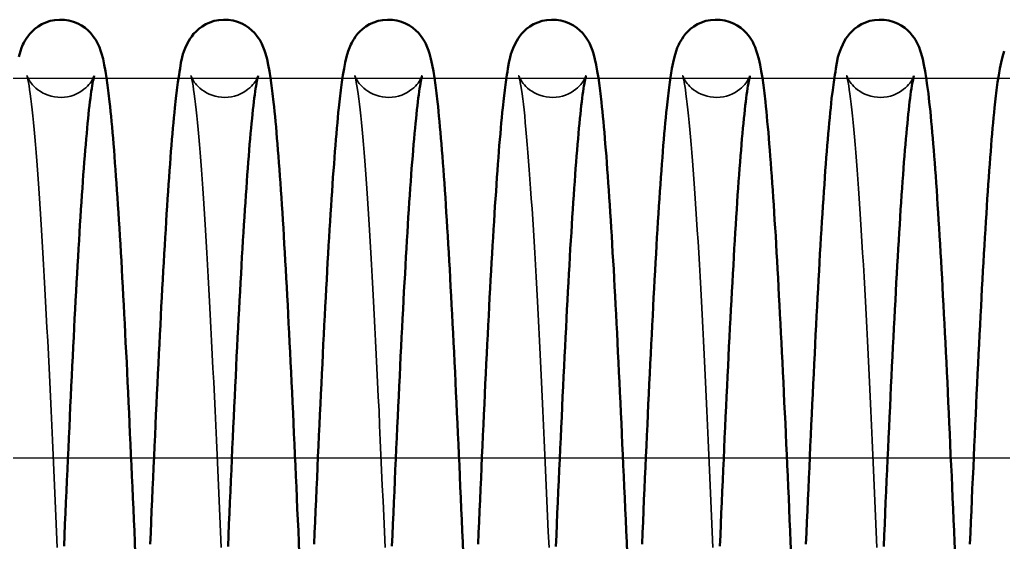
# Model space of a CAD drawing. Header units: millimetres. Extents: x 1448 to 104164, y -19509 to -89.
# Drawn here: x 84256.6 to 84360.3, y -3001.5 to -2946.5 of the extents above; entities that cross this region are included whole.
import ezdxf

# ---------------------------------------------------------------- set-up
doc = ezdxf.new("R2010")
doc.units = ezdxf.units.MM
doc.header["$LTSCALE"] = 60
doc.header["$MEASUREMENT"] = 0
doc.layers.get('0').update_dxf_attribs({"linetype": 'CONTINUOUS'})
doc.layers.add('가려진 것(ISO)', color=7, linetype='CONTINUOUS', lineweight=35)
doc.layers.add('가시적인 것(ISO)', color=7, linetype='CONTINUOUS', lineweight=50)

# ---------------------------------------------------------------- blocks, each defined once
blk = doc.blocks.new('토션스프링1')
at = {"layer": '가려진 것(ISO)', "flags": 128}
for points in [[(21462692.72, -50955408.88), (21462692.73, -50955408.9), (21462692.75, -50955408.95), (21462692.79, -50955409.05), (21462692.86, -50955409.19), (21462692.91, -50955409.29), (21462692.98, -50955409.4), (21462693.06, -50955409.52), (21462693.16, -50955409.66), (21462693.28, -50955409.81), (21462693.43, -50955409.97), (21462693.61, -50955410.14), (21462693.81, -50955410.31), (21462694.04, -50955410.48), (21462694.3, -50955410.64), (21462694.58, -50955410.79), (21462694.88, -50955410.92), (21462695.2, -50955411.02), (21462695.53, -50955411.1), (21462695.88, -50955411.14), (21462696.22, -50955411.16), (21462696.57, -50955411.15), (21462696.91, -50955411.11), (21462697.25, -50955411.04), (21462697.58, -50955410.94), (21462697.88, -50955410.82), (21462698.17, -50955410.68), (21462698.43, -50955410.52), (21462698.67, -50955410.35), (21462698.88, -50955410.18), (21462699.06, -50955410.01), (21462699.21, -50955409.85), (21462699.34, -50955409.69), (21462699.45, -50955409.55), (21462699.53, -50955409.42), (21462699.6, -50955409.31), (21462699.66, -50955409.21), (21462699.73, -50955409.06), (21462699.77, -50955408.96), (21462699.8, -50955408.9), (21462699.8, -50955408.88), (21462699.8, -50955408.89), (21462699.79, -50955408.93), (21462699.78, -50955408.99), (21462699.76, -50955409.08), (21462699.71, -50955409.3), (21462699.65, -50955409.59), (21462699.59, -50955409.94), (21462699.53, -50955410.34), (21462699.46, -50955410.8), (21462699.4, -50955411.31), (21462699.33, -50955411.86), (21462699.26, -50955412.46), (21462699.19, -50955413.11), (21462699.12, -50955413.8), (21462699.05, -50955414.53), (21462698.98, -50955415.3), (21462698.91, -50955416.12), (21462698.84, -50955416.97), (21462698.77, -50955417.87), (21462698.7, -50955418.8), (21462698.63, -50955419.77), (21462698.55, -50955420.77), (21462698.48, -50955421.81), (21462698.41, -50955422.89), (21462698.34, -50955424), (21462698.27, -50955425.15), (21462698.2, -50955426.33), (21462698.13, -50955427.54), (21462698.05, -50955428.79), (21462697.98, -50955430.06), (21462697.91, -50955431.36), (21462697.84, -50955432.68), (21462697.77, -50955434.04), (21462697.7, -50955435.41), (21462697.63, -50955436.82), (21462697.55, -50955438.25), (21462697.48, -50955439.7), (21462697.41, -50955441.18), (21462697.34, -50955442.68), (21462697.27, -50955444.2), (21462697.2, -50955445.74), (21462697.12, -50955447.3), (21462697.05, -50955448.88), (21462696.98, -50955450.46), (21462696.91, -50955452.06), (21462696.84, -50955453.67), (21462696.77, -50955455.3), (21462696.69, -50955456.94), (21462696.62, -50955458.59)], [(21462710, -50955408.88), (21462710, -50955408.9), (21462710.02, -50955408.95), (21462710.06, -50955409.05), (21462710.13, -50955409.19), (21462710.19, -50955409.28), (21462710.25, -50955409.39), (21462710.33, -50955409.51), (21462710.43, -50955409.65), (21462710.55, -50955409.8), (21462710.7, -50955409.97), (21462710.88, -50955410.14), (21462711.08, -50955410.31), (21462711.31, -50955410.48), (21462711.56, -50955410.64), (21462711.85, -50955410.79), (21462712.15, -50955410.91), (21462712.47, -50955411.02), (21462712.8, -50955411.09), (21462713.14, -50955411.14), (21462713.49, -50955411.16), (21462713.84, -50955411.15), (21462714.18, -50955411.11), (21462714.52, -50955411.04), (21462714.84, -50955410.94), (21462715.15, -50955410.82), (21462715.44, -50955410.68), (21462715.7, -50955410.52), (21462715.94, -50955410.36), (21462716.15, -50955410.19), (21462716.33, -50955410.01), (21462716.48, -50955409.85), (21462716.61, -50955409.69), (21462716.72, -50955409.55), (21462716.81, -50955409.42), (21462716.88, -50955409.31), (21462716.93, -50955409.21), (21462717.01, -50955409.06), (21462717.05, -50955408.96), (21462717.07, -50955408.91), (21462717.08, -50955408.88), (21462717.08, -50955408.89), (21462717.07, -50955408.93), (21462717.05, -50955408.99), (21462717.03, -50955409.08), (21462716.98, -50955409.3), (21462716.93, -50955409.59), (21462716.87, -50955409.93), (21462716.8, -50955410.34), (21462716.74, -50955410.8), (21462716.67, -50955411.3), (21462716.6, -50955411.86), (21462716.54, -50955412.46), (21462716.47, -50955413.1), (21462716.4, -50955413.79), (21462716.33, -50955414.53), (21462716.26, -50955415.3), (21462716.19, -50955416.12), (21462716.11, -50955416.97), (21462716.04, -50955417.86), (21462715.97, -50955418.79), (21462715.9, -50955419.76), (21462715.83, -50955420.77), (21462715.76, -50955421.81), (21462715.69, -50955422.89), (21462715.62, -50955424), (21462715.55, -50955425.15), (21462715.47, -50955426.33), (21462715.4, -50955427.54), (21462715.33, -50955428.78), (21462715.26, -50955430.05), (21462715.19, -50955431.35), (21462715.12, -50955432.68), (21462715.04, -50955434.03), (21462714.97, -50955435.41), (21462714.9, -50955436.81), (21462714.83, -50955438.24), (21462714.76, -50955439.7), (21462714.69, -50955441.18), (21462714.61, -50955442.68), (21462714.54, -50955444.2), (21462714.47, -50955445.74), (21462714.4, -50955447.3), (21462714.33, -50955448.87), (21462714.26, -50955450.46), (21462714.18, -50955452.05), (21462714.11, -50955453.67), (21462714.04, -50955455.29), (21462713.97, -50955456.94), (21462713.9, -50955458.59)], [(21462727.27, -50955408.88), (21462727.28, -50955408.9), (21462727.3, -50955408.95), (21462727.34, -50955409.05), (21462727.41, -50955409.19), (21462727.46, -50955409.29), (21462727.53, -50955409.4), (21462727.61, -50955409.52), (21462727.71, -50955409.66), (21462727.83, -50955409.81), (21462727.98, -50955409.97), (21462728.16, -50955410.14), (21462728.36, -50955410.31), (21462728.59, -50955410.48), (21462728.85, -50955410.64), (21462729.13, -50955410.79), (21462729.43, -50955410.92), (21462729.75, -50955411.02), (21462730.08, -50955411.1), (21462730.43, -50955411.14), (21462730.77, -50955411.16), (21462731.12, -50955411.15), (21462731.47, -50955411.11), (21462731.8, -50955411.04), (21462732.13, -50955410.94), (21462732.43, -50955410.82), (21462732.72, -50955410.68), (21462732.98, -50955410.52), (21462733.22, -50955410.35), (21462733.43, -50955410.18), (21462733.61, -50955410.01), (21462733.76, -50955409.85), (21462733.89, -50955409.69), (21462734, -50955409.55), (21462734.08, -50955409.42), (21462734.15, -50955409.31), (21462734.21, -50955409.21), (21462734.28, -50955409.06), (21462734.33, -50955408.96), (21462734.35, -50955408.9), (21462734.36, -50955408.88), (21462734.35, -50955408.89), (21462734.34, -50955408.93), (21462734.33, -50955408.99), (21462734.31, -50955409.08), (21462734.26, -50955409.3), (21462734.2, -50955409.59), (21462734.14, -50955409.94), (21462734.08, -50955410.34), (21462734.01, -50955410.8), (21462733.95, -50955411.31), (21462733.88, -50955411.86), (21462733.81, -50955412.46), (21462733.74, -50955413.11), (21462733.67, -50955413.8), (21462733.6, -50955414.53), (21462733.53, -50955415.3), (21462733.46, -50955416.12), (21462733.39, -50955416.97), (21462733.32, -50955417.87), (21462733.25, -50955418.8), (21462733.18, -50955419.77), (21462733.11, -50955420.77), (21462733.04, -50955421.81), (21462732.96, -50955422.89), (21462732.89, -50955424), (21462732.82, -50955425.15), (21462732.75, -50955426.33), (21462732.68, -50955427.54), (21462732.61, -50955428.79), (21462732.53, -50955430.06), (21462732.46, -50955431.36), (21462732.39, -50955432.68), (21462732.32, -50955434.04), (21462732.25, -50955435.41), (21462732.18, -50955436.82), (21462732.11, -50955438.25), (21462732.03, -50955439.7), (21462731.96, -50955441.18), (21462731.89, -50955442.68), (21462731.82, -50955444.2), (21462731.75, -50955445.74), (21462731.68, -50955447.3), (21462731.6, -50955448.88), (21462731.53, -50955450.46), (21462731.46, -50955452.06), (21462731.39, -50955453.67), (21462731.32, -50955455.3), (21462731.25, -50955456.94), (21462731.17, -50955458.59)], [(21462744.55, -50955408.88), (21462744.56, -50955408.9), (21462744.58, -50955408.95), (21462744.62, -50955409.05), (21462744.69, -50955409.19), (21462744.74, -50955409.28), (21462744.8, -50955409.39), (21462744.88, -50955409.51), (21462744.98, -50955409.65), (21462745.11, -50955409.8), (21462745.25, -50955409.97), (21462745.43, -50955410.14), (21462745.63, -50955410.31), (21462745.86, -50955410.48), (21462746.12, -50955410.64), (21462746.4, -50955410.79), (21462746.7, -50955410.91), (21462747.02, -50955411.02), (21462747.35, -50955411.09), (21462747.69, -50955411.14), (21462748.04, -50955411.16), (21462748.39, -50955411.15), (21462748.73, -50955411.11), (21462749.07, -50955411.04), (21462749.39, -50955410.94), (21462749.7, -50955410.82), (21462749.99, -50955410.68), (21462750.25, -50955410.52), (21462750.49, -50955410.36), (21462750.7, -50955410.19), (21462750.88, -50955410.01), (21462751.04, -50955409.85), (21462751.17, -50955409.69), (21462751.27, -50955409.55), (21462751.36, -50955409.42), (21462751.43, -50955409.31), (21462751.48, -50955409.21), (21462751.56, -50955409.06), (21462751.6, -50955408.96), (21462751.62, -50955408.91), (21462751.63, -50955408.88), (21462751.63, -50955408.89), (21462751.62, -50955408.93), (21462751.6, -50955408.99), (21462751.58, -50955409.08), (21462751.53, -50955409.3), (21462751.48, -50955409.59), (21462751.42, -50955409.93), (21462751.36, -50955410.34), (21462751.29, -50955410.8), (21462751.22, -50955411.3), (21462751.16, -50955411.86), (21462751.09, -50955412.46), (21462751.02, -50955413.1), (21462750.95, -50955413.79), (21462750.88, -50955414.53), (21462750.81, -50955415.3), (21462750.74, -50955416.12), (21462750.67, -50955416.97), (21462750.6, -50955417.86), (21462750.52, -50955418.79), (21462750.45, -50955419.76), (21462750.38, -50955420.77), (21462750.31, -50955421.81), (21462750.24, -50955422.89), (21462750.17, -50955424), (21462750.1, -50955425.15), (21462750.03, -50955426.33), (21462749.95, -50955427.54), (21462749.88, -50955428.78), (21462749.81, -50955430.05), (21462749.74, -50955431.35), (21462749.67, -50955432.68), (21462749.6, -50955434.03), (21462749.52, -50955435.41), (21462749.45, -50955436.81), (21462749.38, -50955438.24), (21462749.31, -50955439.7), (21462749.24, -50955441.18), (21462749.17, -50955442.68), (21462749.09, -50955444.2), (21462749.02, -50955445.74), (21462748.95, -50955447.3), (21462748.88, -50955448.87), (21462748.81, -50955450.46), (21462748.74, -50955452.05), (21462748.66, -50955453.67), (21462748.59, -50955455.29), (21462748.52, -50955456.94), (21462748.45, -50955458.59)], [(21462761.83, -50955408.88), (21462761.83, -50955408.9), (21462761.85, -50955408.95), (21462761.89, -50955409.05), (21462761.96, -50955409.19), (21462762.01, -50955409.29), (21462762.08, -50955409.4), (21462762.16, -50955409.52), (21462762.26, -50955409.66), (21462762.39, -50955409.81), (21462762.53, -50955409.97), (21462762.71, -50955410.14), (21462762.91, -50955410.31), (21462763.14, -50955410.48), (21462763.4, -50955410.64), (21462763.68, -50955410.79), (21462763.98, -50955410.92), (21462764.3, -50955411.02), (21462764.64, -50955411.1), (21462764.98, -50955411.14), (21462765.33, -50955411.16), (21462765.67, -50955411.15), (21462766.02, -50955411.11), (21462766.35, -50955411.04), (21462766.68, -50955410.94), (21462766.98, -50955410.82), (21462767.27, -50955410.68), (21462767.53, -50955410.52), (21462767.77, -50955410.35), (21462767.98, -50955410.18), (21462768.16, -50955410.01), (21462768.31, -50955409.85), (21462768.44, -50955409.69), (21462768.55, -50955409.55), (21462768.64, -50955409.42), (21462768.7, -50955409.31), (21462768.76, -50955409.21), (21462768.83, -50955409.06), (21462768.88, -50955408.96), (21462768.9, -50955408.9), (21462768.91, -50955408.88), (21462768.9, -50955408.89), (21462768.89, -50955408.93), (21462768.88, -50955408.99), (21462768.86, -50955409.08), (21462768.81, -50955409.3), (21462768.75, -50955409.59), (21462768.69, -50955409.94), (21462768.63, -50955410.34), (21462768.57, -50955410.8), (21462768.5, -50955411.31), (21462768.43, -50955411.86), (21462768.36, -50955412.46), (21462768.29, -50955413.11), (21462768.22, -50955413.8), (21462768.15, -50955414.53), (21462768.08, -50955415.3), (21462768.01, -50955416.12), (21462767.94, -50955416.97), (21462767.87, -50955417.87), (21462767.8, -50955418.8), (21462767.73, -50955419.77), (21462767.66, -50955420.77), (21462767.59, -50955421.81), (21462767.52, -50955422.89), (21462767.44, -50955424), (21462767.37, -50955425.15), (21462767.3, -50955426.33), (21462767.23, -50955427.54), (21462767.16, -50955428.79), (21462767.09, -50955430.06), (21462767.01, -50955431.36), (21462766.94, -50955432.68), (21462766.87, -50955434.04), (21462766.8, -50955435.41), (21462766.73, -50955436.82), (21462766.66, -50955438.25), (21462766.59, -50955439.7), (21462766.51, -50955441.18), (21462766.44, -50955442.68), (21462766.37, -50955444.2), (21462766.3, -50955445.74), (21462766.23, -50955447.3), (21462766.15, -50955448.88), (21462766.08, -50955450.46), (21462766.01, -50955452.06), (21462765.94, -50955453.67), (21462765.87, -50955455.3), (21462765.8, -50955456.94), (21462765.73, -50955458.59)], [(21462779.1, -50955408.88), (21462779.11, -50955408.9), (21462779.13, -50955408.95), (21462779.17, -50955409.05), (21462779.24, -50955409.19), (21462779.29, -50955409.28), (21462779.35, -50955409.39), (21462779.43, -50955409.51), (21462779.54, -50955409.65), (21462779.66, -50955409.8), (21462779.81, -50955409.97), (21462779.98, -50955410.14), (21462780.18, -50955410.31), (21462780.41, -50955410.48), (21462780.67, -50955410.64), (21462780.95, -50955410.79), (21462781.25, -50955410.91), (21462781.57, -50955411.02), (21462781.9, -50955411.09), (21462782.24, -50955411.14), (21462782.59, -50955411.16), (21462782.94, -50955411.15), (21462783.28, -50955411.11), (21462783.62, -50955411.04), (21462783.95, -50955410.94), (21462784.25, -50955410.82), (21462784.54, -50955410.68), (21462784.8, -50955410.52), (21462785.04, -50955410.36), (21462785.25, -50955410.19), (21462785.43, -50955410.01), (21462785.59, -50955409.85), (21462785.72, -50955409.69), (21462785.82, -50955409.55), (21462785.91, -50955409.42), (21462785.98, -50955409.31), (21462786.03, -50955409.21), (21462786.11, -50955409.06), (21462786.15, -50955408.96), (21462786.18, -50955408.91), (21462786.18, -50955408.88), (21462786.18, -50955408.89), (21462786.17, -50955408.93), (21462786.15, -50955408.99), (21462786.13, -50955409.08), (21462786.08, -50955409.3), (21462786.03, -50955409.59), (21462785.97, -50955409.93), (21462785.91, -50955410.34), (21462785.84, -50955410.8), (21462785.77, -50955411.3), (21462785.71, -50955411.86), (21462785.64, -50955412.46), (21462785.57, -50955413.1), (21462785.5, -50955413.79), (21462785.43, -50955414.53), (21462785.36, -50955415.3), (21462785.29, -50955416.12), (21462785.22, -50955416.97), (21462785.15, -50955417.86), (21462785.08, -50955418.79), (21462785, -50955419.76), (21462784.93, -50955420.77), (21462784.86, -50955421.81), (21462784.79, -50955422.89), (21462784.72, -50955424), (21462784.65, -50955425.15), (21462784.58, -50955426.33), (21462784.51, -50955427.54), (21462784.43, -50955428.78), (21462784.36, -50955430.05), (21462784.29, -50955431.35), (21462784.22, -50955432.68), (21462784.15, -50955434.03), (21462784.08, -50955435.41), (21462784, -50955436.81), (21462783.93, -50955438.24), (21462783.86, -50955439.7), (21462783.79, -50955441.18), (21462783.72, -50955442.68), (21462783.65, -50955444.2), (21462783.57, -50955445.74), (21462783.5, -50955447.3), (21462783.43, -50955448.87), (21462783.36, -50955450.46), (21462783.29, -50955452.05), (21462783.22, -50955453.67), (21462783.14, -50955455.29), (21462783.07, -50955456.94), (21462783, -50955458.59)]]:
    blk.add_lwpolyline(points, dxfattribs=at)
at = {"layer": '가시적인 것(ISO)', "flags": 128}
for points in [[(21462683.22, -50955406.28), (21462683.4, -50955406.88), (21462683.54, -50955407.48), (21462683.67, -50955408.12), (21462683.79, -50955408.81), (21462683.9, -50955409.57), (21462684.01, -50955410.4), (21462684.12, -50955411.3), (21462684.22, -50955412.26), (21462684.27, -50955412.77), (21462684.32, -50955413.3), (21462684.37, -50955413.85), (21462684.43, -50955414.41), (21462684.48, -50955414.99), (21462684.53, -50955415.59), (21462684.58, -50955416.22), (21462684.63, -50955416.85), (21462684.68, -50955417.51), (21462684.73, -50955418.19), (21462684.78, -50955418.88), (21462684.83, -50955419.6), (21462684.89, -50955420.33), (21462684.94, -50955421.08), (21462684.99, -50955421.85), (21462685.04, -50955422.63), (21462685.09, -50955423.43), (21462685.14, -50955424.24), (21462685.19, -50955425.08), (21462685.24, -50955425.92), (21462685.29, -50955426.78), (21462685.35, -50955427.66), (21462685.4, -50955428.55), (21462685.45, -50955429.45), (21462685.5, -50955430.37), (21462685.55, -50955431.3), (21462685.6, -50955432.25), (21462685.65, -50955433.21), (21462685.7, -50955434.18), (21462685.75, -50955435.17), (21462685.8, -50955436.17), (21462685.85, -50955437.18), (21462685.91, -50955438.21), (21462685.96, -50955439.25), (21462686.01, -50955440.29), (21462686.06, -50955441.35), (21462686.11, -50955442.42), (21462686.16, -50955443.5), (21462686.21, -50955444.59), (21462686.26, -50955445.68), (21462686.31, -50955446.79), (21462686.36, -50955447.9), (21462686.41, -50955449.02), (21462686.46, -50955450.14), (21462686.52, -50955451.28), (21462686.57, -50955452.42), (21462686.62, -50955453.57), (21462686.67, -50955454.73), (21462686.72, -50955455.89), (21462686.77, -50955457.06), (21462686.82, -50955458.24)], [(21462688.39, -50955459.2), (21462688.44, -50955458.02), (21462688.49, -50955456.85), (21462688.54, -50955455.68), (21462688.59, -50955454.52), (21462688.64, -50955453.36), (21462688.69, -50955452.21), (21462688.74, -50955451.07), (21462688.8, -50955449.94), (21462688.85, -50955448.81), (21462688.9, -50955447.7), (21462688.95, -50955446.59), (21462689, -50955445.48), (21462689.05, -50955444.39), (21462689.1, -50955443.3), (21462689.15, -50955442.23), (21462689.2, -50955441.16), (21462689.25, -50955440.1), (21462689.3, -50955439.05), (21462689.36, -50955438.02), (21462689.41, -50955437), (21462689.46, -50955435.98), (21462689.51, -50955434.99), (21462689.56, -50955434), (21462689.61, -50955433.03), (21462689.66, -50955432.07), (21462689.71, -50955431.13), (21462689.76, -50955430.2), (21462689.81, -50955429.28), (21462689.86, -50955428.38), (21462689.92, -50955427.5), (21462689.97, -50955426.62), (21462690.02, -50955425.76), (21462690.07, -50955424.92), (21462690.12, -50955424.09), (21462690.17, -50955423.28), (21462690.22, -50955422.48), (21462690.27, -50955421.7), (21462690.32, -50955420.93), (21462690.38, -50955420.18), (21462690.43, -50955419.45), (21462690.48, -50955418.74), (21462690.53, -50955418.04), (21462690.58, -50955417.37), (21462690.63, -50955416.71), (21462690.68, -50955416.07), (21462690.74, -50955415.45), (21462690.79, -50955414.85), (21462690.84, -50955414.27), (21462690.89, -50955413.71), (21462690.94, -50955413.17), (21462690.99, -50955412.65), (21462691.04, -50955412.14), (21462691.1, -50955411.66), (21462691.2, -50955410.74), (21462691.31, -50955409.89), (21462691.42, -50955409.11), (21462691.54, -50955408.38), (21462691.66, -50955407.72), (21462691.79, -50955407.12), (21462691.95, -50955406.52), (21462692.05, -50955406.21), (21462692.17, -50955405.88), (21462692.33, -50955405.52), (21462692.44, -50955405.32), (21462692.56, -50955405.11), (21462692.71, -50955404.88), (21462692.89, -50955404.63), (21462693.11, -50955404.37), (21462693.37, -50955404.1), (21462693.69, -50955403.84), (21462694.05, -50955403.59), (21462694.45, -50955403.37), (21462694.9, -50955403.19), (21462695.37, -50955403.06), (21462695.86, -50955402.98), (21462696.37, -50955402.97), (21462696.87, -50955403.01), (21462697.35, -50955403.11), (21462697.82, -50955403.26), (21462698.25, -50955403.46), (21462698.64, -50955403.69), (21462698.98, -50955403.95), (21462699.27, -50955404.21), (21462699.51, -50955404.48), (21462699.72, -50955404.73), (21462699.88, -50955404.97), (21462700.02, -50955405.2), (21462700.23, -50955405.6), (21462700.4, -50955405.97), (21462700.54, -50955406.31), (21462700.65, -50955406.62), (21462700.73, -50955406.93), (21462700.85, -50955407.51), (21462700.95, -50955408.12), (21462701, -50955408.45), (21462701.06, -50955408.8), (21462701.17, -50955409.56), (21462701.28, -50955410.39), (21462701.39, -50955411.29), (21462701.49, -50955412.26), (21462701.55, -50955412.77), (21462701.6, -50955413.3), (21462701.65, -50955413.85), (21462701.7, -50955414.41), (21462701.75, -50955415), (21462701.8, -50955415.6), (21462701.85, -50955416.22), (21462701.91, -50955416.86), (21462701.96, -50955417.51), (21462702.01, -50955418.19), (21462702.06, -50955418.88), (21462702.11, -50955419.6), (21462702.16, -50955420.33), (21462702.21, -50955421.08), (21462702.26, -50955421.84), (21462702.31, -50955422.62), (21462702.37, -50955423.42), (21462702.42, -50955424.24), (21462702.47, -50955425.07), (21462702.52, -50955425.92), (21462702.57, -50955426.78), (21462702.62, -50955427.66), (21462702.67, -50955428.55), (21462702.72, -50955429.45), (21462702.77, -50955430.37), (21462702.82, -50955431.3), (21462702.88, -50955432.25), (21462702.93, -50955433.21), (21462702.98, -50955434.18), (21462703.03, -50955435.16), (21462703.08, -50955436.17), (21462703.13, -50955437.18), (21462703.18, -50955438.2), (21462703.23, -50955439.24), (21462703.28, -50955440.29), (21462703.33, -50955441.35), (21462703.38, -50955442.42), (21462703.44, -50955443.5), (21462703.49, -50955444.59), (21462703.54, -50955445.68), (21462703.59, -50955446.79), (21462703.64, -50955447.9), (21462703.69, -50955449.02), (21462703.74, -50955450.15), (21462703.79, -50955451.28), (21462703.84, -50955452.42), (21462703.89, -50955453.57), (21462703.94, -50955454.72), (21462703.99, -50955455.89), (21462704.05, -50955457.06), (21462704.1, -50955458.23)], [(21462705.66, -50955459.2), (21462705.72, -50955458.02), (21462705.77, -50955456.85), (21462705.82, -50955455.68), (21462705.87, -50955454.52), (21462705.92, -50955453.36), (21462705.97, -50955452.21), (21462706.02, -50955451.06), (21462706.07, -50955449.93), (21462706.12, -50955448.8), (21462706.17, -50955447.69), (21462706.22, -50955446.58), (21462706.27, -50955445.48), (21462706.33, -50955444.39), (21462706.38, -50955443.3), (21462706.43, -50955442.23), (21462706.48, -50955441.16), (21462706.53, -50955440.1), (21462706.58, -50955439.06), (21462706.63, -50955438.02), (21462706.68, -50955437), (21462706.73, -50955435.99), (21462706.78, -50955434.99), (21462706.84, -50955434), (21462706.89, -50955433.03), (21462706.94, -50955432.07), (21462706.99, -50955431.12), (21462707.04, -50955430.19), (21462707.09, -50955429.28), (21462707.14, -50955428.38), (21462707.19, -50955427.49), (21462707.24, -50955426.62), (21462707.29, -50955425.76), (21462707.34, -50955424.92), (21462707.4, -50955424.09), (21462707.45, -50955423.28), (21462707.5, -50955422.48), (21462707.55, -50955421.7), (21462707.6, -50955420.94), (21462707.65, -50955420.19), (21462707.7, -50955419.46), (21462707.75, -50955418.75), (21462707.81, -50955418.05), (21462707.86, -50955417.37), (21462707.91, -50955416.71), (21462707.96, -50955416.07), (21462708.01, -50955415.45), (21462708.06, -50955414.85), (21462708.12, -50955414.26), (21462708.17, -50955413.7), (21462708.22, -50955413.15), (21462708.27, -50955412.63), (21462708.32, -50955412.13), (21462708.37, -50955411.64), (21462708.48, -50955410.73), (21462708.58, -50955409.88), (21462708.69, -50955409.11), (21462708.81, -50955408.39), (21462708.93, -50955407.72), (21462709.07, -50955407.11), (21462709.23, -50955406.52), (21462709.33, -50955406.21), (21462709.45, -50955405.88), (21462709.61, -50955405.52), (21462709.71, -50955405.32), (21462709.84, -50955405.1), (21462709.99, -50955404.87), (21462710.17, -50955404.63), (21462710.39, -50955404.37), (21462710.65, -50955404.1), (21462710.97, -50955403.84), (21462711.33, -50955403.59), (21462711.73, -50955403.37), (21462712.18, -50955403.19), (21462712.65, -50955403.06), (21462713.15, -50955402.98), (21462713.65, -50955402.97), (21462714.15, -50955403.01), (21462714.64, -50955403.11), (21462715.1, -50955403.26), (21462715.53, -50955403.46), (21462715.92, -50955403.7), (21462716.26, -50955403.95), (21462716.55, -50955404.22), (21462716.79, -50955404.48), (21462716.99, -50955404.73), (21462717.16, -50955404.98), (21462717.3, -50955405.2), (21462717.41, -50955405.41), (21462717.51, -50955405.6), (21462717.66, -50955405.95), (21462717.77, -50955406.28), (21462717.95, -50955406.88), (21462718.09, -50955407.48), (21462718.22, -50955408.12), (21462718.34, -50955408.81), (21462718.45, -50955409.57), (21462718.56, -50955410.4), (21462718.67, -50955411.3), (21462718.77, -50955412.26), (21462718.82, -50955412.77), (21462718.87, -50955413.3), (21462718.93, -50955413.85), (21462718.98, -50955414.41), (21462719.03, -50955414.99), (21462719.08, -50955415.59), (21462719.13, -50955416.22), (21462719.18, -50955416.85), (21462719.23, -50955417.51), (21462719.28, -50955418.19), (21462719.33, -50955418.88), (21462719.39, -50955419.6), (21462719.44, -50955420.33), (21462719.49, -50955421.08), (21462719.54, -50955421.85), (21462719.59, -50955422.63), (21462719.64, -50955423.43), (21462719.69, -50955424.24), (21462719.74, -50955425.08), (21462719.8, -50955425.92), (21462719.85, -50955426.78), (21462719.9, -50955427.66), (21462719.95, -50955428.55), (21462720, -50955429.45), (21462720.05, -50955430.37), (21462720.1, -50955431.3), (21462720.15, -50955432.25), (21462720.2, -50955433.21), (21462720.25, -50955434.18), (21462720.3, -50955435.17), (21462720.35, -50955436.17), (21462720.41, -50955437.18), (21462720.46, -50955438.21), (21462720.51, -50955439.25), (21462720.56, -50955440.29), (21462720.61, -50955441.35), (21462720.66, -50955442.42), (21462720.71, -50955443.5), (21462720.76, -50955444.59), (21462720.81, -50955445.68), (21462720.86, -50955446.79), (21462720.91, -50955447.9), (21462720.97, -50955449.02), (21462721.02, -50955450.14), (21462721.07, -50955451.28), (21462721.12, -50955452.42), (21462721.17, -50955453.57), (21462721.22, -50955454.73), (21462721.27, -50955455.89), (21462721.32, -50955457.06), (21462721.37, -50955458.24)], [(21462722.94, -50955459.2), (21462722.99, -50955458.02), (21462723.04, -50955456.85), (21462723.09, -50955455.68), (21462723.14, -50955454.52), (21462723.19, -50955453.36), (21462723.25, -50955452.21), (21462723.3, -50955451.07), (21462723.35, -50955449.94), (21462723.4, -50955448.81), (21462723.45, -50955447.7), (21462723.5, -50955446.59), (21462723.55, -50955445.48), (21462723.6, -50955444.39), (21462723.65, -50955443.3), (21462723.7, -50955442.23), (21462723.75, -50955441.16), (21462723.8, -50955440.1), (21462723.86, -50955439.05), (21462723.91, -50955438.02), (21462723.96, -50955437), (21462724.01, -50955435.98), (21462724.06, -50955434.99), (21462724.11, -50955434), (21462724.16, -50955433.03), (21462724.21, -50955432.07), (21462724.26, -50955431.13), (21462724.31, -50955430.2), (21462724.36, -50955429.28), (21462724.42, -50955428.38), (21462724.47, -50955427.5), (21462724.52, -50955426.62), (21462724.57, -50955425.76), (21462724.62, -50955424.92), (21462724.67, -50955424.09), (21462724.72, -50955423.28), (21462724.77, -50955422.48), (21462724.82, -50955421.7), (21462724.88, -50955420.93), (21462724.93, -50955420.18), (21462724.98, -50955419.45), (21462725.03, -50955418.74), (21462725.08, -50955418.04), (21462725.13, -50955417.37), (21462725.19, -50955416.71), (21462725.24, -50955416.07), (21462725.29, -50955415.45), (21462725.34, -50955414.85), (21462725.39, -50955414.27), (21462725.44, -50955413.71), (21462725.49, -50955413.17), (21462725.54, -50955412.65), (21462725.6, -50955412.14), (21462725.65, -50955411.66), (21462725.75, -50955410.74), (21462725.86, -50955409.89), (21462725.97, -50955409.11), (21462726.09, -50955408.38), (21462726.21, -50955407.72), (21462726.34, -50955407.12), (21462726.5, -50955406.52), (21462726.6, -50955406.21), (21462726.73, -50955405.88), (21462726.89, -50955405.52), (21462726.99, -50955405.32), (21462727.11, -50955405.11), (21462727.26, -50955404.88), (21462727.44, -50955404.63), (21462727.66, -50955404.37), (21462727.92, -50955404.1), (21462728.24, -50955403.84), (21462728.6, -50955403.59), (21462729, -50955403.37), (21462729.45, -50955403.19), (21462729.92, -50955403.06), (21462730.42, -50955402.98), (21462730.92, -50955402.97), (21462731.42, -50955403.01), (21462731.91, -50955403.11), (21462732.37, -50955403.26), (21462732.8, -50955403.46), (21462733.19, -50955403.69), (21462733.53, -50955403.95), (21462733.82, -50955404.21), (21462734.07, -50955404.48), (21462734.27, -50955404.73), (21462734.44, -50955404.97), (21462734.57, -50955405.2), (21462734.79, -50955405.6), (21462734.96, -50955405.97), (21462735.09, -50955406.31), (21462735.2, -50955406.62), (21462735.28, -50955406.93), (21462735.4, -50955407.51), (21462735.5, -50955408.12), (21462735.55, -50955408.45), (21462735.61, -50955408.8), (21462735.72, -50955409.56), (21462735.83, -50955410.39), (21462735.94, -50955411.29), (21462736.05, -50955412.26), (21462736.1, -50955412.77), (21462736.15, -50955413.3), (21462736.2, -50955413.85), (21462736.25, -50955414.41), (21462736.3, -50955415), (21462736.35, -50955415.6), (21462736.41, -50955416.22), (21462736.46, -50955416.86), (21462736.51, -50955417.51), (21462736.56, -50955418.19), (21462736.61, -50955418.88), (21462736.66, -50955419.6), (21462736.71, -50955420.33), (21462736.76, -50955421.08), (21462736.81, -50955421.84), (21462736.87, -50955422.62), (21462736.92, -50955423.42), (21462736.97, -50955424.24), (21462737.02, -50955425.07), (21462737.07, -50955425.92), (21462737.12, -50955426.78), (21462737.17, -50955427.66), (21462737.22, -50955428.55), (21462737.27, -50955429.45), (21462737.33, -50955430.37), (21462737.38, -50955431.3), (21462737.43, -50955432.25), (21462737.48, -50955433.21), (21462737.53, -50955434.18), (21462737.58, -50955435.16), (21462737.63, -50955436.17), (21462737.68, -50955437.18), (21462737.73, -50955438.2), (21462737.78, -50955439.24), (21462737.83, -50955440.29), (21462737.89, -50955441.35), (21462737.94, -50955442.42), (21462737.99, -50955443.5), (21462738.04, -50955444.59), (21462738.09, -50955445.68), (21462738.14, -50955446.79), (21462738.19, -50955447.9), (21462738.24, -50955449.02), (21462738.29, -50955450.15), (21462738.34, -50955451.28), (21462738.39, -50955452.42), (21462738.44, -50955453.57), (21462738.5, -50955454.72), (21462738.55, -50955455.89), (21462738.6, -50955457.06), (21462738.65, -50955458.23)], [(21462740.22, -50955459.2), (21462740.27, -50955458.02), (21462740.32, -50955456.85), (21462740.37, -50955455.68), (21462740.42, -50955454.52), (21462740.47, -50955453.36), (21462740.52, -50955452.21), (21462740.57, -50955451.06), (21462740.62, -50955449.93), (21462740.67, -50955448.8), (21462740.72, -50955447.69), (21462740.78, -50955446.58), (21462740.83, -50955445.48), (21462740.88, -50955444.39), (21462740.93, -50955443.3), (21462740.98, -50955442.23), (21462741.03, -50955441.16), (21462741.08, -50955440.1), (21462741.13, -50955439.06), (21462741.18, -50955438.02), (21462741.23, -50955437), (21462741.28, -50955435.99), (21462741.34, -50955434.99), (21462741.39, -50955434), (21462741.44, -50955433.03), (21462741.49, -50955432.07), (21462741.54, -50955431.12), (21462741.59, -50955430.19), (21462741.64, -50955429.28), (21462741.69, -50955428.38), (21462741.74, -50955427.49), (21462741.79, -50955426.62), (21462741.84, -50955425.76), (21462741.9, -50955424.92), (21462741.95, -50955424.09), (21462742, -50955423.28), (21462742.05, -50955422.48), (21462742.1, -50955421.7), (21462742.15, -50955420.94), (21462742.2, -50955420.19), (21462742.25, -50955419.46), (21462742.31, -50955418.75), (21462742.36, -50955418.05), (21462742.41, -50955417.37), (21462742.46, -50955416.71), (21462742.51, -50955416.07), (21462742.56, -50955415.45), (21462742.62, -50955414.85), (21462742.67, -50955414.26), (21462742.72, -50955413.7), (21462742.77, -50955413.15), (21462742.82, -50955412.63), (21462742.87, -50955412.13), (21462742.93, -50955411.64), (21462743.03, -50955410.73), (21462743.13, -50955409.88), (21462743.24, -50955409.11), (21462743.36, -50955408.39), (21462743.49, -50955407.72), (21462743.62, -50955407.11), (21462743.78, -50955406.52), (21462743.88, -50955406.21), (21462744, -50955405.88), (21462744.16, -50955405.52), (21462744.27, -50955405.32), (21462744.39, -50955405.1), (21462744.54, -50955404.87), (21462744.72, -50955404.63), (21462744.94, -50955404.37), (21462745.2, -50955404.1), (21462745.52, -50955403.84), (21462745.88, -50955403.59), (21462746.28, -50955403.37), (21462746.73, -50955403.19), (21462747.2, -50955403.06), (21462747.7, -50955402.98), (21462748.2, -50955402.97), (21462748.7, -50955403.01), (21462749.19, -50955403.11), (21462749.65, -50955403.26), (21462750.08, -50955403.46), (21462750.47, -50955403.7), (21462750.81, -50955403.95), (21462751.1, -50955404.22), (21462751.34, -50955404.48), (21462751.55, -50955404.73), (21462751.71, -50955404.98), (21462751.85, -50955405.2), (21462751.96, -50955405.41), (21462752.06, -50955405.6), (21462752.21, -50955405.95), (21462752.33, -50955406.28), (21462752.5, -50955406.88), (21462752.65, -50955407.48), (21462752.77, -50955408.12), (21462752.89, -50955408.81), (21462753, -50955409.57), (21462753.11, -50955410.4), (21462753.22, -50955411.3), (21462753.32, -50955412.26), (21462753.38, -50955412.77), (21462753.43, -50955413.3), (21462753.48, -50955413.85), (21462753.53, -50955414.41), (21462753.58, -50955414.99), (21462753.63, -50955415.59), (21462753.68, -50955416.22), (21462753.73, -50955416.85), (21462753.78, -50955417.51), (21462753.83, -50955418.19), (21462753.89, -50955418.88), (21462753.94, -50955419.6), (21462753.99, -50955420.33), (21462754.04, -50955421.08), (21462754.09, -50955421.85), (21462754.14, -50955422.63), (21462754.19, -50955423.43), (21462754.24, -50955424.24), (21462754.3, -50955425.08), (21462754.35, -50955425.92), (21462754.4, -50955426.78), (21462754.45, -50955427.66), (21462754.5, -50955428.55), (21462754.55, -50955429.45), (21462754.6, -50955430.37), (21462754.65, -50955431.3), (21462754.7, -50955432.25), (21462754.75, -50955433.21), (21462754.8, -50955434.18), (21462754.86, -50955435.17), (21462754.91, -50955436.17), (21462754.96, -50955437.18), (21462755.01, -50955438.21), (21462755.06, -50955439.25), (21462755.11, -50955440.29), (21462755.16, -50955441.35), (21462755.21, -50955442.42), (21462755.26, -50955443.5), (21462755.31, -50955444.59), (21462755.36, -50955445.68), (21462755.42, -50955446.79), (21462755.47, -50955447.9), (21462755.52, -50955449.02), (21462755.57, -50955450.14), (21462755.62, -50955451.28), (21462755.67, -50955452.42), (21462755.72, -50955453.57), (21462755.77, -50955454.73), (21462755.82, -50955455.89), (21462755.87, -50955457.06), (21462755.92, -50955458.24)], [(21462757.49, -50955459.2), (21462757.54, -50955458.02), (21462757.59, -50955456.85), (21462757.64, -50955455.68), (21462757.7, -50955454.52), (21462757.75, -50955453.36), (21462757.8, -50955452.21), (21462757.85, -50955451.07), (21462757.9, -50955449.94), (21462757.95, -50955448.81), (21462758, -50955447.7), (21462758.05, -50955446.59), (21462758.1, -50955445.48), (21462758.15, -50955444.39), (21462758.2, -50955443.3), (21462758.25, -50955442.23), (21462758.31, -50955441.16), (21462758.36, -50955440.1), (21462758.41, -50955439.05), (21462758.46, -50955438.02), (21462758.51, -50955437), (21462758.56, -50955435.98), (21462758.61, -50955434.99), (21462758.66, -50955434), (21462758.71, -50955433.03), (21462758.76, -50955432.07), (21462758.81, -50955431.13), (21462758.87, -50955430.2), (21462758.92, -50955429.28), (21462758.97, -50955428.38), (21462759.02, -50955427.5), (21462759.07, -50955426.62), (21462759.12, -50955425.76), (21462759.17, -50955424.92), (21462759.22, -50955424.09), (21462759.27, -50955423.28), (21462759.33, -50955422.48), (21462759.38, -50955421.7), (21462759.43, -50955420.93), (21462759.48, -50955420.18), (21462759.53, -50955419.45), (21462759.58, -50955418.74), (21462759.63, -50955418.04), (21462759.68, -50955417.37), (21462759.74, -50955416.71), (21462759.79, -50955416.07), (21462759.84, -50955415.45), (21462759.89, -50955414.85), (21462759.94, -50955414.27), (21462759.99, -50955413.71), (21462760.04, -50955413.17), (21462760.1, -50955412.65), (21462760.15, -50955412.14), (21462760.2, -50955411.66), (21462760.3, -50955410.74), (21462760.41, -50955409.89), (21462760.52, -50955409.11), (21462760.64, -50955408.38), (21462760.76, -50955407.72), (21462760.89, -50955407.12), (21462761.05, -50955406.52), (21462761.15, -50955406.21), (21462761.28, -50955405.88), (21462761.44, -50955405.52), (21462761.54, -50955405.32), (21462761.66, -50955405.11), (21462761.81, -50955404.88), (21462761.99, -50955404.63), (21462762.21, -50955404.37), (21462762.48, -50955404.1), (21462762.79, -50955403.84), (21462763.15, -50955403.59), (21462763.55, -50955403.37), (21462764, -50955403.19), (21462764.47, -50955403.06), (21462764.97, -50955402.98), (21462765.47, -50955402.97), (21462765.97, -50955403.01), (21462766.46, -50955403.11), (21462766.92, -50955403.26), (21462767.35, -50955403.46), (21462767.74, -50955403.69), (21462768.08, -50955403.95), (21462768.37, -50955404.21), (21462768.62, -50955404.48), (21462768.82, -50955404.73), (21462768.99, -50955404.97), (21462769.12, -50955405.2), (21462769.34, -50955405.6), (21462769.51, -50955405.97), (21462769.64, -50955406.31), (21462769.75, -50955406.62), (21462769.83, -50955406.93), (21462769.96, -50955407.51), (21462770.05, -50955408.12), (21462770.1, -50955408.45), (21462770.16, -50955408.8), (21462770.28, -50955409.56), (21462770.38, -50955410.39), (21462770.49, -50955411.29), (21462770.6, -50955412.26), (21462770.65, -50955412.77), (21462770.7, -50955413.3), (21462770.75, -50955413.85), (21462770.8, -50955414.41), (21462770.86, -50955415), (21462770.91, -50955415.6), (21462770.96, -50955416.22), (21462771.01, -50955416.86), (21462771.06, -50955417.51), (21462771.11, -50955418.19), (21462771.16, -50955418.88), (21462771.21, -50955419.6), (21462771.26, -50955420.33), (21462771.32, -50955421.08), (21462771.37, -50955421.84), (21462771.42, -50955422.62), (21462771.47, -50955423.42), (21462771.52, -50955424.24), (21462771.57, -50955425.07), (21462771.62, -50955425.92), (21462771.67, -50955426.78), (21462771.72, -50955427.66), (21462771.78, -50955428.55), (21462771.83, -50955429.45), (21462771.88, -50955430.37), (21462771.93, -50955431.3), (21462771.98, -50955432.25), (21462772.03, -50955433.21), (21462772.08, -50955434.18), (21462772.13, -50955435.16), (21462772.18, -50955436.17), (21462772.23, -50955437.18), (21462772.28, -50955438.2), (21462772.33, -50955439.24), (21462772.39, -50955440.29), (21462772.44, -50955441.35), (21462772.49, -50955442.42), (21462772.54, -50955443.5), (21462772.59, -50955444.59), (21462772.64, -50955445.68), (21462772.69, -50955446.79), (21462772.74, -50955447.9), (21462772.79, -50955449.02), (21462772.84, -50955450.15), (21462772.89, -50955451.28), (21462772.95, -50955452.42), (21462773, -50955453.57), (21462773.05, -50955454.72), (21462773.1, -50955455.89), (21462773.15, -50955457.06), (21462773.2, -50955458.23)], [(21462774.77, -50955459.2), (21462774.82, -50955458.02), (21462774.87, -50955456.85), (21462774.92, -50955455.68), (21462774.97, -50955454.52), (21462775.02, -50955453.36), (21462775.07, -50955452.21), (21462775.12, -50955451.06), (21462775.17, -50955449.93), (21462775.23, -50955448.8), (21462775.28, -50955447.69), (21462775.33, -50955446.58), (21462775.38, -50955445.48), (21462775.43, -50955444.39), (21462775.48, -50955443.3), (21462775.53, -50955442.23), (21462775.58, -50955441.16), (21462775.63, -50955440.1), (21462775.68, -50955439.06), (21462775.73, -50955438.02), (21462775.79, -50955437), (21462775.84, -50955435.99), (21462775.89, -50955434.99), (21462775.94, -50955434), (21462775.99, -50955433.03), (21462776.04, -50955432.07), (21462776.09, -50955431.12), (21462776.14, -50955430.19), (21462776.19, -50955429.28), (21462776.24, -50955428.38), (21462776.29, -50955427.49), (21462776.34, -50955426.62), (21462776.4, -50955425.76), (21462776.45, -50955424.92), (21462776.5, -50955424.09), (21462776.55, -50955423.28), (21462776.6, -50955422.48), (21462776.65, -50955421.7), (21462776.7, -50955420.94), (21462776.75, -50955420.19), (21462776.81, -50955419.46), (21462776.86, -50955418.75), (21462776.91, -50955418.05), (21462776.96, -50955417.37), (21462777.01, -50955416.71), (21462777.06, -50955416.07), (21462777.12, -50955415.45), (21462777.17, -50955414.85), (21462777.22, -50955414.26), (21462777.27, -50955413.7), (21462777.32, -50955413.15), (21462777.37, -50955412.63), (21462777.43, -50955412.13), (21462777.48, -50955411.64), (21462777.58, -50955410.73), (21462777.69, -50955409.88), (21462777.8, -50955409.11), (21462777.91, -50955408.39), (21462778.04, -50955407.72), (21462778.17, -50955407.11), (21462778.33, -50955406.52), (21462778.43, -50955406.21), (21462778.55, -50955405.88), (21462778.71, -50955405.52), (21462778.82, -50955405.32), (21462778.94, -50955405.1), (21462779.09, -50955404.87), (21462779.27, -50955404.63), (21462779.49, -50955404.37), (21462779.75, -50955404.1), (21462780.07, -50955403.84), (21462780.43, -50955403.59), (21462780.84, -50955403.37), (21462781.28, -50955403.19), (21462781.76, -50955403.06), (21462782.25, -50955402.98), (21462782.75, -50955402.97), (21462783.25, -50955403.01), (21462783.74, -50955403.11), (21462784.2, -50955403.26), (21462784.63, -50955403.46), (21462785.02, -50955403.7), (21462785.36, -50955403.95), (21462785.65, -50955404.22), (21462785.9, -50955404.48), (21462786.1, -50955404.73), (21462786.26, -50955404.98), (21462786.4, -50955405.2), (21462786.52, -50955405.41), (21462786.61, -50955405.6), (21462786.76, -50955405.95), (21462786.88, -50955406.28), (21462787.06, -50955406.88)], [(21462695.9, -50955458.48), (21462695.85, -50955457.31), (21462695.8, -50955456.14), (21462695.75, -50955454.98), (21462695.7, -50955453.82), (21462695.65, -50955452.68), (21462695.6, -50955451.54), (21462695.54, -50955450.41), (21462695.49, -50955449.28), (21462695.44, -50955448.16), (21462695.39, -50955447.05), (21462695.34, -50955445.94), (21462695.29, -50955444.85), (21462695.24, -50955443.76), (21462695.19, -50955442.68), (21462695.14, -50955441.61), (21462695.09, -50955440.56), (21462695.04, -50955439.51), (21462694.98, -50955438.48), (21462694.93, -50955437.46), (21462694.88, -50955436.45), (21462694.83, -50955435.45), (21462694.78, -50955434.47), (21462694.73, -50955433.5), (21462694.68, -50955432.55), (21462694.63, -50955431.61), (21462694.58, -50955430.68), (21462694.53, -50955429.77), (21462694.48, -50955428.87), (21462694.43, -50955427.98), (21462694.38, -50955427.11), (21462694.32, -50955426.25), (21462694.27, -50955425.41), (21462694.22, -50955424.59), (21462694.17, -50955423.78), (21462694.12, -50955422.99), (21462694.07, -50955422.22), (21462694.02, -50955421.47), (21462693.97, -50955420.73), (21462693.92, -50955420.01), (21462693.87, -50955419.32), (21462693.82, -50955418.64), (21462693.77, -50955417.98), (21462693.72, -50955417.34), (21462693.67, -50955416.72), (21462693.62, -50955416.11), (21462693.57, -50955415.53), (21462693.52, -50955414.96), (21462693.46, -50955414.42), (21462693.41, -50955413.9), (21462693.37, -50955413.4), (21462693.32, -50955412.92), (21462693.27, -50955412.46), (21462693.22, -50955412.03), (21462693.17, -50955411.62), (21462693.12, -50955411.24), (21462693.08, -50955410.88), (21462693.03, -50955410.54), (21462692.98, -50955410.23), (21462692.94, -50955409.95), (21462692.89, -50955409.69), (21462692.85, -50955409.46), (21462692.81, -50955409.27), (21462692.78, -50955409.11), (21462692.75, -50955408.99), (21462692.73, -50955408.91), (21462692.72, -50955408.88)], [(21462713.17, -50955458.47), (21462713.12, -50955457.3), (21462713.07, -50955456.13), (21462713.02, -50955454.98), (21462712.97, -50955453.82), (21462712.92, -50955452.68), (21462712.87, -50955451.54), (21462712.82, -50955450.4), (21462712.77, -50955449.27), (21462712.72, -50955448.15), (21462712.67, -50955447.04), (21462712.62, -50955445.93), (21462712.57, -50955444.83), (21462712.51, -50955443.75), (21462712.46, -50955442.67), (21462712.41, -50955441.6), (21462712.36, -50955440.55), (21462712.31, -50955439.5), (21462712.26, -50955438.47), (21462712.21, -50955437.45), (21462712.16, -50955436.44), (21462712.11, -50955435.45), (21462712.06, -50955434.47), (21462712.01, -50955433.5), (21462711.96, -50955432.55), (21462711.9, -50955431.6), (21462711.85, -50955430.67), (21462711.8, -50955429.76), (21462711.75, -50955428.86), (21462711.7, -50955427.97), (21462711.65, -50955427.1), (21462711.6, -50955426.24), (21462711.55, -50955425.4), (21462711.5, -50955424.58), (21462711.45, -50955423.77), (21462711.4, -50955422.99), (21462711.35, -50955422.21), (21462711.3, -50955421.46), (21462711.25, -50955420.73), (21462711.19, -50955420.01), (21462711.14, -50955419.32), (21462711.09, -50955418.64), (21462711.04, -50955417.98), (21462710.99, -50955417.33), (21462710.94, -50955416.71), (21462710.89, -50955416.11), (21462710.84, -50955415.52), (21462710.79, -50955414.96), (21462710.74, -50955414.42), (21462710.69, -50955413.9), (21462710.64, -50955413.4), (21462710.59, -50955412.92), (21462710.54, -50955412.46), (21462710.49, -50955412.03), (21462710.45, -50955411.62), (21462710.4, -50955411.24), (21462710.35, -50955410.88), (21462710.3, -50955410.54), (21462710.26, -50955410.23), (21462710.21, -50955409.95), (21462710.17, -50955409.69), (21462710.13, -50955409.46), (21462710.09, -50955409.27), (21462710.06, -50955409.11), (21462710.03, -50955408.99), (21462710.01, -50955408.91), (21462710, -50955408.88)], [(21462730.45, -50955458.48), (21462730.4, -50955457.31), (21462730.35, -50955456.14), (21462730.3, -50955454.98), (21462730.25, -50955453.82), (21462730.2, -50955452.68), (21462730.15, -50955451.54), (21462730.1, -50955450.41), (21462730.04, -50955449.28), (21462729.99, -50955448.16), (21462729.94, -50955447.05), (21462729.89, -50955445.94), (21462729.84, -50955444.85), (21462729.79, -50955443.76), (21462729.74, -50955442.68), (21462729.69, -50955441.61), (21462729.64, -50955440.56), (21462729.59, -50955439.51), (21462729.54, -50955438.48), (21462729.48, -50955437.46), (21462729.43, -50955436.45), (21462729.38, -50955435.45), (21462729.33, -50955434.47), (21462729.28, -50955433.5), (21462729.23, -50955432.55), (21462729.18, -50955431.61), (21462729.13, -50955430.68), (21462729.08, -50955429.77), (21462729.03, -50955428.87), (21462728.98, -50955427.98), (21462728.93, -50955427.11), (21462728.88, -50955426.25), (21462728.82, -50955425.41), (21462728.77, -50955424.59), (21462728.72, -50955423.78), (21462728.67, -50955422.99), (21462728.62, -50955422.22), (21462728.57, -50955421.47), (21462728.52, -50955420.73), (21462728.47, -50955420.01), (21462728.42, -50955419.32), (21462728.37, -50955418.64), (21462728.32, -50955417.98), (21462728.27, -50955417.34), (21462728.22, -50955416.72), (21462728.17, -50955416.11), (21462728.12, -50955415.53), (21462728.07, -50955414.96), (21462728.02, -50955414.42), (21462727.97, -50955413.9), (21462727.92, -50955413.4), (21462727.87, -50955412.92), (21462727.82, -50955412.46), (21462727.77, -50955412.03), (21462727.72, -50955411.62), (21462727.67, -50955411.24), (21462727.63, -50955410.88), (21462727.58, -50955410.54), (21462727.53, -50955410.23), (21462727.49, -50955409.95), (21462727.44, -50955409.69), (21462727.4, -50955409.46), (21462727.36, -50955409.27), (21462727.33, -50955409.11), (21462727.3, -50955408.99), (21462727.28, -50955408.91), (21462727.27, -50955408.88)], [(21462747.73, -50955458.47), (21462747.68, -50955457.3), (21462747.62, -50955456.13), (21462747.57, -50955454.98), (21462747.52, -50955453.82), (21462747.47, -50955452.68), (21462747.42, -50955451.54), (21462747.37, -50955450.4), (21462747.32, -50955449.27), (21462747.27, -50955448.15), (21462747.22, -50955447.04), (21462747.17, -50955445.93), (21462747.12, -50955444.83), (21462747.07, -50955443.75), (21462747.01, -50955442.67), (21462746.96, -50955441.6), (21462746.91, -50955440.55), (21462746.86, -50955439.5), (21462746.81, -50955438.47), (21462746.76, -50955437.45), (21462746.71, -50955436.44), (21462746.66, -50955435.45), (21462746.61, -50955434.47), (21462746.56, -50955433.5), (21462746.51, -50955432.55), (21462746.46, -50955431.6), (21462746.41, -50955430.67), (21462746.35, -50955429.76), (21462746.3, -50955428.86), (21462746.25, -50955427.97), (21462746.2, -50955427.1), (21462746.15, -50955426.24), (21462746.1, -50955425.4), (21462746.05, -50955424.58), (21462746, -50955423.77), (21462745.95, -50955422.99), (21462745.9, -50955422.21), (21462745.85, -50955421.46), (21462745.8, -50955420.73), (21462745.75, -50955420.01), (21462745.7, -50955419.32), (21462745.65, -50955418.64), (21462745.59, -50955417.98), (21462745.54, -50955417.33), (21462745.49, -50955416.71), (21462745.44, -50955416.11), (21462745.39, -50955415.52), (21462745.34, -50955414.96), (21462745.29, -50955414.42), (21462745.24, -50955413.9), (21462745.19, -50955413.4), (21462745.14, -50955412.92), (21462745.09, -50955412.46), (21462745.05, -50955412.03), (21462745, -50955411.62), (21462744.95, -50955411.24), (21462744.9, -50955410.88), (21462744.86, -50955410.54), (21462744.81, -50955410.23), (21462744.76, -50955409.95), (21462744.72, -50955409.69), (21462744.68, -50955409.46), (21462744.64, -50955409.27), (21462744.61, -50955409.11), (21462744.58, -50955408.99), (21462744.56, -50955408.91), (21462744.55, -50955408.88)], [(21462765, -50955458.48), (21462764.95, -50955457.31), (21462764.9, -50955456.14), (21462764.85, -50955454.98), (21462764.8, -50955453.82), (21462764.75, -50955452.68), (21462764.7, -50955451.54), (21462764.65, -50955450.41), (21462764.6, -50955449.28), (21462764.55, -50955448.16), (21462764.49, -50955447.05), (21462764.44, -50955445.94), (21462764.39, -50955444.85), (21462764.34, -50955443.76), (21462764.29, -50955442.68), (21462764.24, -50955441.61), (21462764.19, -50955440.56), (21462764.14, -50955439.51), (21462764.09, -50955438.48), (21462764.04, -50955437.46), (21462763.99, -50955436.45), (21462763.93, -50955435.45), (21462763.88, -50955434.47), (21462763.83, -50955433.5), (21462763.78, -50955432.55), (21462763.73, -50955431.61), (21462763.68, -50955430.68), (21462763.63, -50955429.77), (21462763.58, -50955428.87), (21462763.53, -50955427.98), (21462763.48, -50955427.11), (21462763.43, -50955426.25), (21462763.38, -50955425.41), (21462763.33, -50955424.59), (21462763.27, -50955423.78), (21462763.22, -50955422.99), (21462763.17, -50955422.22), (21462763.12, -50955421.47), (21462763.07, -50955420.73), (21462763.02, -50955420.01), (21462762.97, -50955419.32), (21462762.92, -50955418.64), (21462762.87, -50955417.98), (21462762.82, -50955417.34), (21462762.77, -50955416.72), (21462762.72, -50955416.11), (21462762.67, -50955415.53), (21462762.62, -50955414.96), (21462762.57, -50955414.42), (21462762.52, -50955413.9), (21462762.47, -50955413.4), (21462762.42, -50955412.92), (21462762.37, -50955412.46), (21462762.32, -50955412.03), (21462762.27, -50955411.62), (21462762.23, -50955411.24), (21462762.18, -50955410.88), (21462762.13, -50955410.54), (21462762.09, -50955410.23), (21462762.04, -50955409.95), (21462762, -50955409.69), (21462761.95, -50955409.46), (21462761.92, -50955409.27), (21462761.88, -50955409.11), (21462761.85, -50955408.99), (21462761.83, -50955408.91), (21462761.83, -50955408.88)], [(21462782.28, -50955458.47), (21462782.23, -50955457.3), (21462782.18, -50955456.13), (21462782.13, -50955454.98), (21462782.08, -50955453.82), (21462782.02, -50955452.68), (21462781.97, -50955451.54), (21462781.92, -50955450.4), (21462781.87, -50955449.27), (21462781.82, -50955448.15), (21462781.77, -50955447.04), (21462781.72, -50955445.93), (21462781.67, -50955444.83), (21462781.62, -50955443.75), (21462781.57, -50955442.67), (21462781.52, -50955441.6), (21462781.46, -50955440.55), (21462781.41, -50955439.5), (21462781.36, -50955438.47), (21462781.31, -50955437.45), (21462781.26, -50955436.44), (21462781.21, -50955435.45), (21462781.16, -50955434.47), (21462781.11, -50955433.5), (21462781.06, -50955432.55), (21462781.01, -50955431.6), (21462780.96, -50955430.67), (21462780.91, -50955429.76), (21462780.86, -50955428.86), (21462780.8, -50955427.97), (21462780.75, -50955427.1), (21462780.7, -50955426.24), (21462780.65, -50955425.4), (21462780.6, -50955424.58), (21462780.55, -50955423.77), (21462780.5, -50955422.99), (21462780.45, -50955422.21), (21462780.4, -50955421.46), (21462780.35, -50955420.73), (21462780.3, -50955420.01), (21462780.25, -50955419.32), (21462780.2, -50955418.64), (21462780.15, -50955417.98), (21462780.1, -50955417.33), (21462780.04, -50955416.71), (21462779.99, -50955416.11), (21462779.94, -50955415.52), (21462779.89, -50955414.96), (21462779.84, -50955414.42), (21462779.79, -50955413.9), (21462779.74, -50955413.4), (21462779.7, -50955412.92), (21462779.65, -50955412.46), (21462779.6, -50955412.03), (21462779.55, -50955411.62), (21462779.5, -50955411.24), (21462779.45, -50955410.88), (21462779.41, -50955410.54), (21462779.36, -50955410.23), (21462779.32, -50955409.95), (21462779.27, -50955409.69), (21462779.23, -50955409.46), (21462779.19, -50955409.27), (21462779.16, -50955409.11), (21462779.13, -50955408.99), (21462779.11, -50955408.91), (21462779.1, -50955408.88)]]:
    blk.add_lwpolyline(points, dxfattribs=at)
blk = doc.blocks.new('토션스프링12345')
blk.add_blockref('토션스프링1', (1400.61, -3974.28))

msp = doc.modelspace()

# ---------------------------------------------------------------- linework, layer by layer
at = {"color": 3}
for p, q in [((79782.44, -2952.64), (85582.44, -2952.64)), ((79607.44, -2992.64), (85865.37, -2992.64))]:
    msp.add_line(p, q, dxfattribs=at)

# ---------------------------------------------------------------- block references
at = {"xscale": -1}
msp.add_blockref('토션스프링12345', (21548444.21, 50956430.79), dxfattribs=at)

doc.saveas('drawing.dxf')
